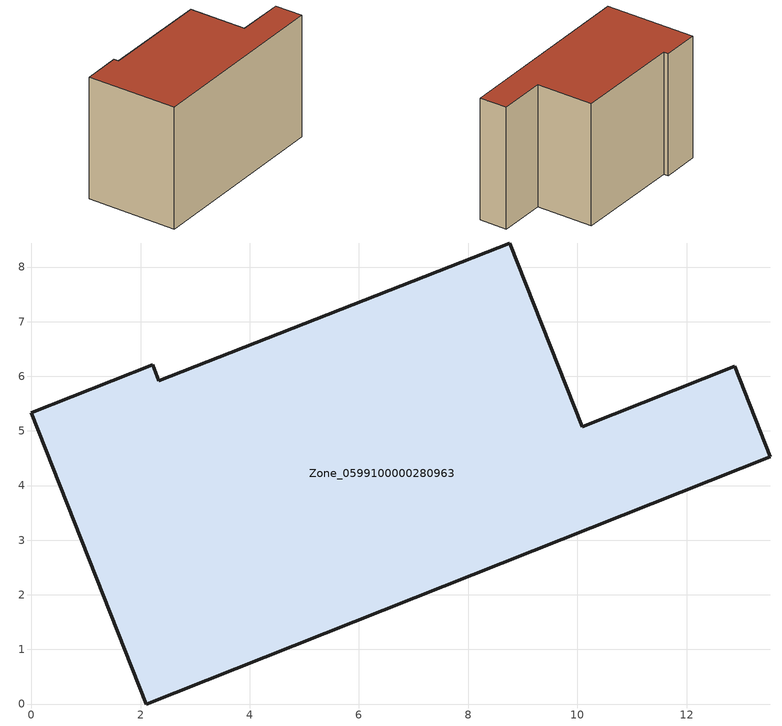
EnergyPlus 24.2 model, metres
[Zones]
Zone_0599100000280963
 floor ground (C_G): 2.1,0 0,5.33 2.22,6.21 2.33,5.92 8.76,8.44 10.09,5.08 12.88,6.18 13.53,4.53 z0
 wall outside (C_F): 0,5.33 2.1,0 13.53,4.53 12.88,6.18 10.09,5.08 8.76,8.44 2.33,5.92 2.22,6.21 0,5.33 z0:7.76
 roof outside (C_R): 12.88,6.18 10.09,5.08 8.76,8.44 2.33,5.92 2.22,6.21 0,5.33 2.1,0 13.53,4.53 z7.76
[BUILDING]
Pand.0599100000280963: North Axis=0; Terrain=City; Loads Convergence Tolerance Value=0.04; Temperature Convergence Tolerance Value=0.4; Solar Distribution=FullExterior; Maximum Number of Warmup Days=25; Minimum Number of Warmup Days=1
[Site:Location]
Rotterdam.The.Hague.AP_ZH_NLD Design_Conditions: Latitude=51.96; Longitude=4.45; Time Zone=1; Elevation=-4.5
[SITE:GROUNDTEMPERATURE:BUILDINGSURFACE]
18, 18, 18, 18, 18, 18, 18, 18, 18, 18, 18, 18
[MATERIAL] Thermal Absorptance=0.9; Solar Absorptance=0.7; Visible Absorptance=0.7
Name | Roughness | Thickness | Conductivity | Density | Specific Heat
G.TI.1975-1991 | MediumSmooth | 0.15 | 0.288461 | 540 | 1210
F.TI.1975-1991 | Rough | 0.3 | 0.230769 | 1920 | 840
R.TI.1975-1991 | MediumRough | 0.2 | 0.153846 | 1500 | 1000
[CONSTRUCTION]
C_G: G.TI.1975-1991
C_F: F.TI.1975-1991
C_R: R.TI.1975-1991
[ZONE]
Zone_0599100000280963: Type=1; Multiplier=1; Ceiling Height=Autocalculate; Volume=Autocalculate; Floor Area=autocalculate; Part of Total Floor Area=Yes
[ZONEINFILTRATION:DESIGNFLOWRATE]
Infil_Zone_0599100000280963: Zone or ZoneList or Space or SpaceList=Zone_0599100000280963; Schedule=AlwaysOn; Design Flow Rate Calculation Method=Flow/Area; Flow Rate per Floor Area=0.003; Constant Term Coefficient=1; Temperature Term Coefficient=0; Velocity Term Coefficient=0; Velocity Squared Term Coefficient=0
[HVACTEMPLATE:ZONE:IDEALLOADSAIRSYSTEM]
Zone_0599100000280963: Maximum Heating Supply Air Temperature=50; Minimum Cooling Supply Air Temperature=13; Maximum Heating Supply Air Humidity Ratio=0.0156; Minimum Cooling Supply Air Humidity Ratio=0.0077; Heating Limit=NoLimit; Cooling Limit=NoLimit; Dehumidification Control Type=ConstantSensibleHeatRatio; Cooling Sensible Heat Ratio=0.7; Dehumidification Setpoint=60; Humidification Control Type=None; Humidification Setpoint=30; Outdoor Air Method=None; Outdoor Air Flow Rate per Person=0.00944; Outdoor Air Flow Rate per Zone Floor Area=0; Outdoor Air Flow Rate per Zone=0; Demand Controlled Ventilation Type=None; Outdoor Air Economizer Type=NoEconomizer; Heat Recovery Type=None; Sensible Heat Recovery Effectiveness=0.7; Latent Heat Recovery Effectiveness=0.65
[ZONECONTROL:THERMOSTAT]
ThermostatControl_Zone_0599100000280963: Zone or ZoneList=Zone_0599100000280963; Control Type Schedule=DualSetpointControlType; Control 1=Thermostat_Zone_0599100000280963; Temperature Difference Between Cutout And Setpoint=0
[THERMOSTATSETPOINT:DUALSETPOINT]
Thermostat_Zone_0599100000280963: Heating Setpoint Temperature Schedule=HeatingSetpoint_Zone_0599100000280963; Cooling Setpoint Temperature Schedule=CoolingSetpoint_Zone_0599100000280963
[SCHEDULE:COMPACT]
HeatingSetpoint_Zone_0599100000280963: Through: 12/31, For: AllDays, Until: 24:00, 21
CoolingSetpoint_Zone_0599100000280963: Through: 12/31, For: AllDays, Until: 24:00, 24
DualSetpointControlType: Through: 12/31, For: AllDays, Until: 24:00, 4
AlwaysOn: Through: 12/31, For: AllDays, Until: 24:00, 1
